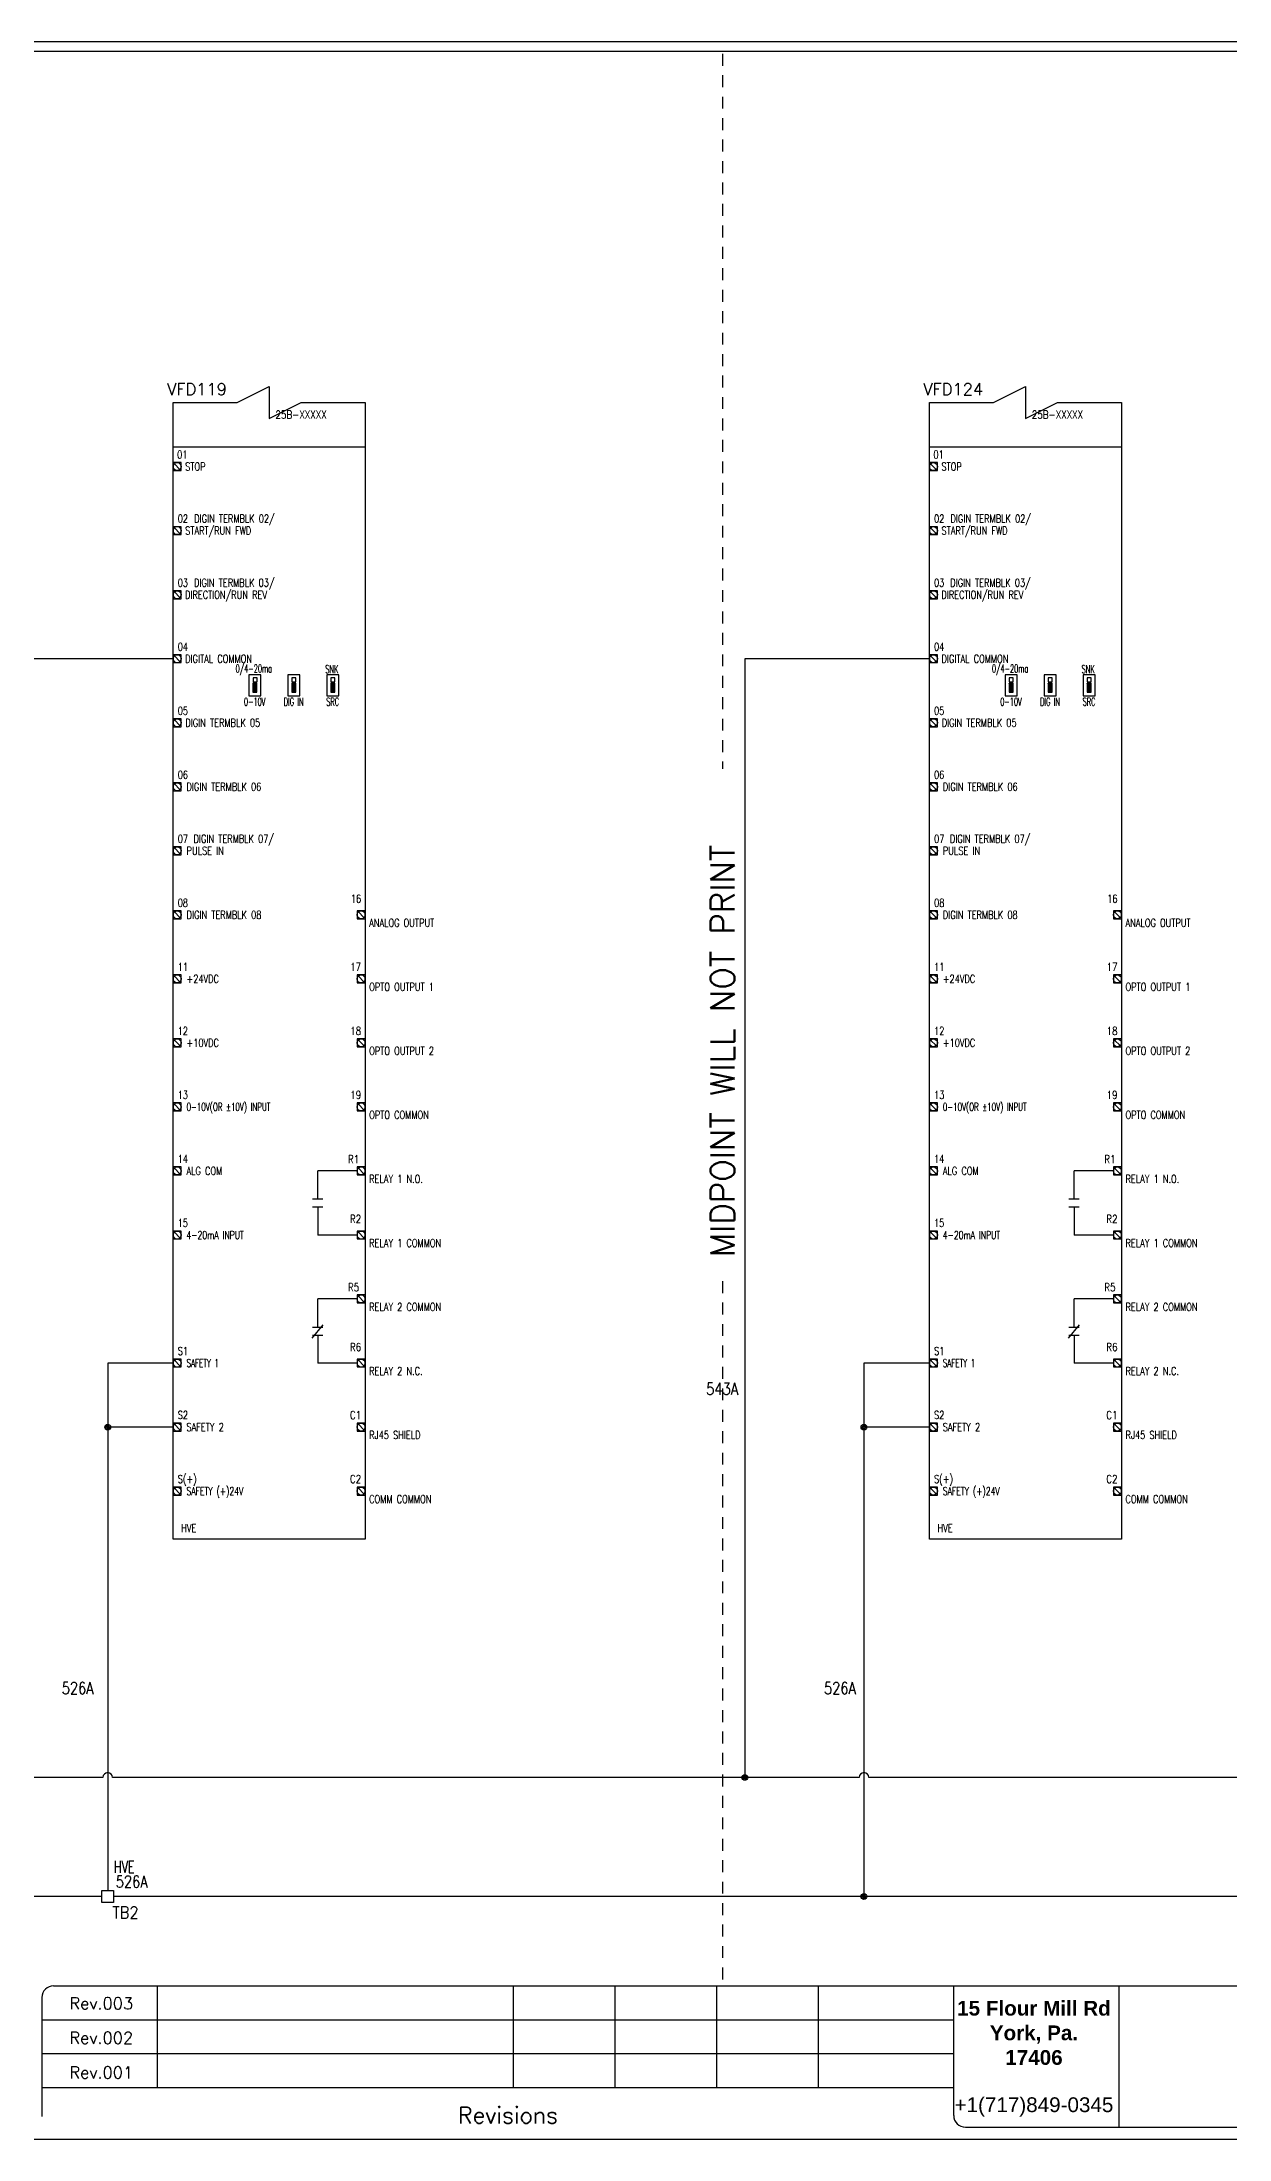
# Model space of a CAD drawing. Header units: inches. Extents: x 0 to 34.2, y 0 to 22.
# Drawn here: x 10 to 22.46, y -0.04 to 21.96 of the extents above; entities that cross this region are included whole.
import ezdxf
from ezdxf.enums import TextEntityAlignment as Align

# ---------------------------------------------------------------- set-up
doc = ezdxf.new("R2010")
doc.units = ezdxf.units.IN
doc.header["$MEASUREMENT"] = 0
doc.linetypes.add('HIDDEN2', pattern=[0.1875, 0.125, -0.0625])
for name, color, linetype in [('BLU_16AWG', 5, 'Continuous'), ('BLU_18AWG', 5, 'Continuous'), ('DESC', 150, 'Continuous'), ('LOC', 8, 'Continuous'), ('MISC', 7, 'Continuous'), ('SYMS', 7, 'Continuous'), ('TAGS', 1, 'Continuous'), ('TERMS', 3, 'Continuous'), ('WIREFIXED', 3, 'Continuous'), ('WIREREF', 50, 'Continuous'), ('WIRES', 7, 'Continuous')]:
    doc.layers.add(name, color=color, linetype=linetype)
doc.layers.add('MidPoint', color=210, linetype='HIDDEN2', plot=False)
doc.styles.add('Fields', font='simplex.shx', dxfattribs={"height": 0.185})
doc.styles.get("Standard").update_dxf_attribs({"font": 'arial.ttf'})
doc.styles.add('Title_Block', font='simplex.shx', dxfattribs={"height": 0.185})
doc.styles.add('WD', font='romans.shx', dxfattribs={"height": 0.185})

# ---------------------------------------------------------------- blocks, each defined once
blk = doc.blocks.new('RG_Master_Ver_4_2_2')
at = {"color": 3}
for p, q in [((34.028, 21.856), (0.25, 21.856)), ((10.12, 1.563), (34.15, 1.563)), ((11.207, 1.563), (11.207, 0.496)), ((14.942, 1.563), (14.942, 0.496)), ((16.009, 1.563), (16.009, 0.496)), ((17.076, 1.563), (17.076, 0.496)), ((18.143, 1.563), (18.143, 0.496)), ((19.566, 1.563), (19.566, 0.203)), ((21.3, 1.563), (21.3, 0.072)), ((9.998, 1.441), (9.998, 0.194)), ((9.998, 1.207), (19.566, 1.207)), ((9.998, 0.852), (19.566, 0.852)), ((9.998, 0.496), (19.566, 0.496)), ((19.689, 0.081), (34.062, 0.081))]:
    blk.add_line(p, q, dxfattribs=at)
blk.add_lwpolyline([(0, -0.044), (34.25, -0.044), (34.25, 21.956), (0, 21.956)], close=True, dxfattribs=at)
for centre, start, end in [((10.12, 1.441), 90, 180), ((19.689, 0.203), 180, 270)]:
    blk.add_arc(centre, 0.122, start, end, dxfattribs=at)
at = {"layer": 'MidPoint'}
for p, q in [((17.141, 21.831), (17.141, 14.331)), ((17.141, 8.956), (17.141, 1.581))]:
    blk.add_line(p, q, dxfattribs=at)
at = {"style": 'Title_Block'}
for s, width, heights, insert, char_height, attachment_point in [('\\pxqc;Rev.003', 1.24498, [0], (9.998, 1.442), 0.125, 1), ('\\pxqc;Rev.002', 1.24498, [0], (9.998, 1.08), 0.125, 1), ('\\pxqc;Rev.001', 1.24498, [0], (9.998, 0.717), 0.125, 1), ('\\pxqc;Revisions', 9.42628, [0.392], (14.889, 0.206), 0.17145, 5)]:
    blk.add_mtext_dynamic_manual_height_columns(s, width=width, gutter_width=0.857, heights=heights, dxfattribs=dict(at, insert=insert, char_height=char_height, attachment_point=attachment_point))
at = {"color": 3, "insert": (20.409, 1.406), "char_height": 0.14228, "attachment_point": 2}
blk.add_mtext_dynamic_manual_height_columns('{\\fArial|b1|i0|c0|p34;\\H1.08937x;15 Flour Mill Rd\\PYork, Pa. \\P17406}\\P\\P{\\H1.08937x;+1(717)849-0345}', width=1.73509, gutter_width=0.69, heights=[0], dxfattribs=at)
at = {"style": 'Fields'}
for tag, p in [('DESCRIPTION_3', (13.116, 1.307)), ('DRN_3', (15.472, 1.307)), ('CHK_3', (16.529, 1.307)), ('APP_3', (17.552, 1.307)), ('DATE_3', (18.829, 1.307)), ('CUSTOMER', (28.997, 1.214)), ('DRAWING_DESC', (32.229, 1.246)), ('DESCRIPTION_2', (13.116, 0.951)), ('DRN_2', (15.472, 0.951)), ('CHK_2', (16.529, 0.951)), ('APP_2', (17.552, 0.951)), ('DATE_2', (18.829, 0.951)), ('SIZE', (30.715, 0.894)), ('DRAWING_#', (32.125, 0.894)), ('REV', (33.543, 0.894)), ('DESCRIPTION_1', (13.116, 0.596)), ('DRN_1', (15.472, 0.596)), ('CHK_1', (16.529, 0.596)), ('APP_1', (17.552, 0.596)), ('DATE_1', (18.829, 0.596)), ('PROJECT_#', (28.981, 0.581)), ('DRN_BY', (30.875, 0.524)), ('CHK_BY', (31.762, 0.524)), ('APP_BY', (32.75, 0.524)), ('SCALE', (33.652, 0.524)), ('PROJECT_NAME', (29.021, 0.176)), ('SHEETNUM', (32.753, 0.176)), ('TTL_SHTS', (33.547, 0.176))]:
    blk.add_attdef(tag, text='', height=0.125, dxfattribs=at).set_placement(p, align=Align.CENTER)
at = {"style": 'Fields', "flags": 9}
blk.add_attdef('WD_TB', (9.953, 0.194), '', height=0.0638, dxfattribs=at)
at = {"layer": 'MidPoint', "insert": (17.016, 9.206), "char_height": 0.25, "attachment_point": 1, "rotation": 90, "style": 'Fields'}
blk.add_mtext_dynamic_manual_height_columns('MIDPOINT WILL NOT PRINT', width=5.375, gutter_width=0.575, heights=[0], dxfattribs=at)
blk = doc.blocks.new('sm_term')
blk.add_lwpolyline([(-0.062, -0.062), (0.062, -0.062), (0.062, 0.062), (-0.062, 0.062)], close=True)
blk.add_lwpolyline([(0.044, -0.044), (-0.044, 0.044)])
blk.add_circle((0, 0), 0.0625)
blk = doc.blocks.new('HDV1_AB_PF525')
h = blk.add_hatch()
h.set_pattern_fill('ANSI31', color=256, scale=0.08396, style=0)
h.set_pattern_definition([(45, (0.83709, 8.842056), (-0.00742106, 0.00742106), [])])
h.paths.add_polyline_path([(0.837, 8.884), (0.879, 8.884), (0.879, 8.978), (0.837, 8.978)])
h = blk.add_hatch()
h.set_pattern_fill('ANSI31', color=256, scale=0.08396, style=0)
h.set_pattern_definition([(45, (1.246394, 8.842056), (-0.00742106, 0.00742106), [])])
h.paths.add_polyline_path([(1.246, 8.884), (1.288, 8.884), (1.288, 8.978), (1.246, 8.978)])
h = blk.add_hatch()
h.set_pattern_fill('ANSI31', color=256, scale=0.08396, style=0)
h.set_pattern_definition([(45, (1.655697, 8.842056), (-0.00742106, 0.00742106), [])])
h.paths.add_polyline_path([(1.656, 8.884), (1.698, 8.884), (1.698, 8.978), (1.656, 8.978)])
for p, q in [((1.931, 3.862), (1.518, 3.862)), ((1.518, 3.568), (1.518, 3.862)), ((1.518, 3.484), (1.518, 3.19)), ((1.931, 3.19), (1.518, 3.19)), ((1.931, 2.519), (1.518, 2.519)), ((1.518, 2.224), (1.518, 2.519)), ((1.518, 2.141), (1.518, 1.847)), ((1.931, 1.847), (1.518, 1.847))]:
    blk.add_line(p, q)
at = {"linetype": 'Continuous'}
for p, q in [((1.464, 3.568), (1.571, 3.568)), ((1.464, 3.484), (1.571, 3.484)), ((1.459, 2.109), (1.574, 2.246)), ((1.464, 2.224), (1.571, 2.224)), ((1.464, 2.141), (1.571, 2.141))]:
    blk.add_line(p, q, dxfattribs=at)
for points in [[(0, 11.922), (0.672, 11.922), (1.008, 12.09), (1.008, 11.754), (1.343, 11.922), (2.015, 11.922), (2.015, 11.922), (2.015, 0), (0, 0)], [(0.795, 8.847), (0.921, 8.847), (0.921, 9.068), (0.795, 9.068)], [(0.838, 8.992), (0.88, 8.992), (0.88, 9.034), (0.838, 9.034)], [(1.204, 8.847), (1.33, 8.847), (1.33, 9.068), (1.204, 9.068)], [(1.247, 8.992), (1.289, 8.992), (1.289, 9.034), (1.247, 9.034)], [(1.614, 8.847), (1.74, 8.847), (1.74, 9.068), (1.614, 9.068)], [(1.656, 8.992), (1.698, 8.992), (1.698, 9.034), (1.656, 9.034)], [(0.837, 8.884), (0.879, 8.884), (0.879, 8.978), (0.837, 8.978)], [(1.246, 8.884), (1.288, 8.884), (1.288, 8.978), (1.246, 8.978)], [(1.656, 8.884), (1.698, 8.884), (1.698, 8.978), (1.656, 8.978)]]:
    blk.add_lwpolyline(points, close=True)
blk.add_lwpolyline([(0, 11.46), (2.015, 11.46)])
at = {"xscale": 0.6716776377555332, "yscale": 0.6716776377555332, "zscale": 0.6716776377555332}
for p in [(0.042, 11.251), (0.042, 10.579), (0.042, 9.907), (0.042, 9.236), (0.042, 8.564), (0.042, 7.892), (0.042, 7.221), (0.042, 6.549), (1.973, 6.549), (0.042, 5.877), (1.973, 5.877), (0.042, 5.206), (1.973, 5.206), (0.042, 4.534), (1.973, 4.534), (0.042, 3.862), (1.973, 3.862), (0.042, 3.19), (1.973, 3.19), (1.973, 2.519), (0.042, 1.847), (1.973, 1.847), (0.042, 1.175), (1.973, 1.175), (0.042, 0.504), (1.973, 0.504)]:
    blk.add_blockref('sm_term', p, dxfattribs=at)
at = {"style": 'WD'}
for tag, width, p in [('DESC1', 0.75, (1.343, 12.258)), ('DESC2', 0.75, (1.343, 12.132)), ('CAT', 0.8, (1.343, 11.754)), ('XREF', 0.75, (1.343, -0.168))]:
    blk.add_attdef(tag, text='', height=0.084, dxfattribs=dict(at, width=width)).set_placement(p, align=Align.CENTER)
blk.add_attdef('TAG1', text='', height=0.125, dxfattribs=at).set_placement((0.25, 12), align=Align.CENTER)
at = {"style": 'WD', "width": 0.8, "flags": 1}
blk.add_attdef('MFG', text='', height=0.084, dxfattribs=at).set_placement((1.343, 11.639), align=Align.CENTER)
at = {"style": 'WD'}
for tag, p, width, flags in [('FAMILY', (1.924, 11.861), 0.75, 9), ('ASSYCODE', (1.924, 11.824), 0.75, 9), ('X4TERM01', (0, 11.251), 0.8, 1), ('X4TERM02', (0, 10.579), 0.8, 1), ('X4TERM03', (0, 9.907), 0.8, 1), ('X4TERM04', (0, 9.236), 0.8, 1), ('X4TERM05', (0, 8.564), 0.8, 1), ('X4TERM06', (0, 7.892), 0.8, 1), ('X4TERM07', (0, 7.221), 0.8, 1), ('X4TERM08', (0, 6.549), 0.8, 1), ('X1TERM15', (2.015, 6.549), 0.8, 1), ('X4TERM10', (0, 5.877), 0.8, 1), ('X1TERM16', (2.015, 5.877), 0.8, 1), ('X4TERM11', (0, 5.206), 0.8, 1), ('X1TERM17', (2.015, 5.206), 0.8, 1), ('X4TERM12', (0, 4.534), 0.8, 1), ('X1TERM18', (2.015, 4.534), 0.8, 1), ('X1TERM13', (0, 3.862), 0.8, 1), ('X1TERM19', (2.015, 3.862), 0.8, 1), ('X1TERM14', (0, 3.19), 0.8, 1), ('X1TERM20', (2.015, 3.19), 0.8, 1), ('X1TERM21', (2.015, 2.519), 0.8, 1), ('X4TERM23', (0, 1.847), 0.8, 1), ('X1TERM22', (2.015, 1.847), 0.8, 1), ('X1TERM24', (0, 1.175), 0.8, 1), ('X1TERM26', (2.015, 1.175), 0.8, 1), ('X1TERM25', (0, 0.504), 0.8, 1), ('X1TERM27', (2.015, 0.504), 0.8, 1)]:
    blk.add_attdef(tag, p, '', height=0.00672, dxfattribs=dict(at, width=width, flags=flags))
at = {"style": 'WD', "width": 0.75}
for tag, p in [('TEXT_TB', (0.042, 11.503)), ('TERM01', (0.042, 11.335)), ('TERM02', (0.048, 10.663)), ('TERM03', (0.048, 9.991)), ('TERM04', (0.048, 9.32)), ('TERM05', (0.048, 8.648)), ('TERM06', (0.048, 7.976)), ('TERM07', (0.048, 7.304)), ('TERM08', (0.048, 6.633)), ('TERM10', (0.048, 5.961)), ('TERM11', (0.048, 5.289)), ('TERM12', (0.048, 4.618)), ('TERM13', (0.048, 3.946)), ('TERM19DESC', (2.057, 3.736)), ('TERM14', (0.048, 3.275)), ('TERM20DESC', (2.057, 3.064)), ('TERM21DESC', (2.057, 2.393)), ('TERM23', (0.048, 1.931)), ('TERM22DESC', (2.057, 1.721)), ('TERM24', (0.048, 1.26)), ('TERM25', (0.048, 0.588)), ('INST', (0.084, 0.188)), ('LOC', (0.084, 0.073))]:
    blk.add_attdef(tag, p, '', height=0.084, dxfattribs=at)
at = {"style": 'WD'}
for tag, width, p in [('TERM01DESC', 0.75, (0.126, 11.251)), ('TERM02DESC', 0.75, (0.126, 10.579)), ('TERM012DESC', 0.75, (0.221, 10.705)), ('TERM03DESC', 0.75, (0.124, 9.907)), ('TERM013DESC', 0.75, (0.219, 10.033)), ('TERM04DESC', 0.75, (0.126, 9.235)), ('TERM05DESC', 0.75, (0.128, 8.564)), ('TERMO6DESC', 0.75, (0.14, 7.892)), ('TERM017DESC', 0.75, (0.141, 7.221)), ('TERM7DESC', 0.75, (0.214, 7.347)), ('TERM08DESC', 0.75, (0.141, 6.549)), ('TERM10DESC', 0.75, (0.141, 5.877)), ('TERM11DESC', 0.75, (0.141, 5.206)), ('TERM12DESC', 0.65, (0.141, 4.534)), ('TERM13DESC', 0.75, (0.14, 3.862)), ('TERM14DESC', 0.7, (0.14, 3.19)), ('TERM23DESC', 0.65, (0.141, 1.847)), ('TERM24DESC', 0.75, (0.14, 1.175)), ('TERM25DESC', 0.7, (0.14, 0.503))]:
    blk.add_attdef(tag, text='', height=0.084, dxfattribs=dict(at, width=width)).set_placement(p, align=Align.MIDDLE_LEFT)
at = {"style": 'WD', "width": 0.6}
for tag, p in [('DESC11', (0.847, 9.126)), ('DESC3', (1.256, 9.126)), ('DESC5', (1.665, 9.126)), ('DESC12', (0.856, 8.785)), ('DESC4', (1.265, 8.785)), ('DESC6', (1.674, 8.785))]:
    blk.add_attdef(tag, text='', height=0.084, dxfattribs=at).set_placement(p, align=Align.MIDDLE)
at = {"style": 'WD'}
for tag, width, p in [('TERM15', 0.75, (1.973, 6.675)), ('TERM16', 0.8, (1.973, 5.961)), ('TERM17', 0.8, (1.973, 5.289)), ('TERM18', 0.8, (1.973, 4.618)), ('TERM19', 0.8, (1.952, 3.943)), ('TERM20', 0.8, (1.973, 3.316)), ('TERM21', 0.8, (1.952, 2.6)), ('TERM22', 0.8, (1.973, 1.973)), ('TERM26', 0.8, (1.973, 1.259)), ('TERM27', 0.8, (1.973, 0.588))]:
    blk.add_attdef(tag, text='', height=0.084, dxfattribs=dict(at, width=width)).set_placement(p, align=Align.RIGHT)
at = {"style": 'WD', "width": 0.75}
for tag, p in [('TERM15DESC', (2.057, 6.507)), ('TERM16DESC', (2.057, 5.835)), ('TERM17DESC', (2.057, 5.164)), ('TERM18DESC', (2.057, 4.492)), ('TERM26DESC', (2.057, 1.134)), ('TERM27DESC', (2.057, 0.462))]:
    blk.add_attdef(tag, text='', height=0.084, dxfattribs=at).set_placement(p, align=Align.TOP_LEFT)
blk = doc.blocks.new('WDDOT')
for radius in [0.03, 0.0187, 0.00929]:
    blk.add_circle((0, 0), radius)
blk = doc.blocks.new('HT0W01')
for p, q in [((-0.062, 0.062), (0.062, 0.062)), ((-0.062, -0.062), (-0.062, 0.062)), ((0.062, 0.062), (0.062, -0.062)), ((0.062, -0.062), (-0.062, -0.062))]:
    blk.add_line(p, q)
at = {"style": 'WD'}
for tag, p, width in [('INST', (0.062, 0.42), 0.7), ('LOC', (0.062, 0.25), 0.7), ('DESC1', (0.05, -0.385), 0.8)]:
    blk.add_attdef(tag, p, '', height=0.125, dxfattribs=dict(at, width=width))
at = {"linetype": 'Continuous', "style": 'WD', "width": 0.8, "flags": 8}
blk.add_attdef('WIRENO', text='', height=0.125, dxfattribs=at).set_placement((0, 0.094), align=Align.CENTER)
at = {"style": 'WD', "flags": 1}
for tag, p, height in [('X4TERM01', (-0.062, 0), 0.0125), ('X4TERMDESC01', (-0.055, -0.023), 0.025), ('X2TERMDESC01', (-0.006, 0.029), 0.025), ('STRIPSEQ', (0, 0), 0.00125), ('X2TERM01', (0, 0.062), 0.0125), ('X1TERMDESC01', (0.039, 0.007), 0.025), ('X1TERM01', (0.062, 0), 0.0125), ('LINKTERM', (0, -0.002), 0.00125), ('X8TERM01', (0, -0.062), 0.0125), ('X8TERMDESC01', (0, -0.054), 0.025)]:
    blk.add_attdef(tag, p, '', height=height, dxfattribs=at)
at = {"linetype": 'Continuous', "style": 'WD'}
for tag, p, height, width, flags in [('TAGSTRIP', (0.05, -0.229), 0.125, 0.9, 8), ('DESC2', (0.05, -0.541), 0.125, 0.8, 8), ('CAT', (0.213, -0.406), 0.109, 0.8, 1), ('DESC3', (0.05, -0.698), 0.125, 0.8, 8)]:
    blk.add_attdef(tag, p, '', height=height, dxfattribs=dict(at, width=width, flags=flags))
at = {"linetype": 'Continuous', "style": 'WD', "width": 0.8, "flags": 1}
blk.add_attdef('MFG', text='', height=0.109, dxfattribs=at).set_placement((0.088, -0.406), align=Align.RIGHT)
at = {"style": 'WD', "width": 0.7, "flags": 1}
blk.add_attdef('ASSYCODE', (0.062, -0.281), '', height=0.01, dxfattribs=at)
blk = doc.blocks.new('WD_WNV')
at = {"linetype": 'Continuous', "style": 'WD', "width": 0.8}
blk.add_attdef('WIRENO', text='', height=0.125, dxfattribs=at).set_placement((-0.05, 0), align=Align.MIDDLE_RIGHT)
at = {"style": 'WD', "flags": 1}
for tag, p in [('W01USER', (-0.062, 0.094)), ('W02USER', (-0.062, 0.086)), ('W03USER', (-0.062, 0.078)), ('W04USER', (-0.062, 0.07)), ('W05USER', (-0.062, 0.062)), ('W06USER', (-0.062, 0.055)), ('W07USER', (-0.062, 0.047)), ('W08USER', (-0.062, 0.039)), ('W09USER', (-0.062, 0.031)), ('W10USER', (-0.062, 0.023))]:
    blk.add_attdef(tag, text='', height=0.005, dxfattribs=at).set_placement(p, align=Align.CENTER)

msp = doc.modelspace()

# ---------------------------------------------------------------- linework, layer by layer
at = {"layer": 'BLU_16AWG'}
for p, q in [((11.375, 15.486), (9.438, 15.486)), ((19.312, 15.486), (17.375, 15.486)), ((17.375, 15.486), (17.375, 7.938)), ((17.375, 8.062), (17.375, 3.75)), ((19.312, 8.097), (18.625, 8.097)), ((18.625, 8.097), (18.625, 7.425)), ((19.312, 7.425), (18.625, 7.425)), ((18.625, 7.425), (18.625, 3.438)), ((10.637, 3.75), (9.5, 3.75)), ((18.575, 3.75), (10.738, 3.75)), ((24.938, 3.75), (18.675, 3.75)), ((18.625, 3.438), (18.625, 2.5)), ((10.625, 2.5), (3.75, 2.5)), ((26.188, 2.5), (10.75, 2.5))]:
    msp.add_line(p, q, dxfattribs=at)
for centre in [(10.688, 3.75), (18.625, 3.75)]:
    msp.add_arc(centre, 0.05, 0, 180, dxfattribs=at)
at = {"layer": 'BLU_18AWG'}
for p, q in [((11.375, 8.097), (10.688, 8.097)), ((10.688, 8.097), (10.688, 7.425)), ((11.375, 7.425), (10.688, 7.425)), ((10.688, 7.425), (10.688, 3.062)), ((10.688, 3.062), (10.688, 2.812))]:
    msp.add_line(p, q, dxfattribs=at)
at = {"layer": 'WIRES'}
msp.add_line((10.688, 2.812), (10.688, 2.562), dxfattribs=at)

# ---------------------------------------------------------------- block references
msp.add_blockref('RG_Master_Ver_4_2_2', (0, 0))
at = {"layer": 'SYMS'}
ref = msp.add_blockref('HDV1_AB_PF525', (11.375, 6.25), dxfattribs=at)
ref.add_attrib('TERM01', '01', (11.417, 17.585), dxfattribs={"layer": 'TERMS', "height": 0.084, "style": 'WD', "width": 0.75})
ref.add_attrib('TERM01DESC', 'STOP', dxfattribs={"layer": 'TERMS', "height": 0.084, "style": 'WD', "width": 0.75}).set_placement((11.501, 17.501), align=Align.MIDDLE_LEFT)
ref.add_attrib('TERM02', '02', (11.423, 16.913), dxfattribs={"layer": 'TERMS', "height": 0.084, "style": 'WD', "width": 0.75})
ref.add_attrib('TERM03', '03', (11.423, 16.241), dxfattribs={"layer": 'TERMS', "height": 0.084, "style": 'WD', "width": 0.75})
ref.add_attrib('TERM04', '04', (11.423, 15.57), dxfattribs={"layer": 'TERMS', "height": 0.084, "style": 'WD', "width": 0.75})
ref.add_attrib('TERM05', '05', (11.423, 14.898), dxfattribs={"layer": 'TERMS', "height": 0.084, "style": 'WD', "width": 0.75})
ref.add_attrib('TERM06', '06', (11.423, 14.226), dxfattribs={"layer": 'TERMS', "height": 0.084, "style": 'WD', "width": 0.75})
ref.add_attrib('TERM02DESC', 'START/RUN FWD', dxfattribs={"layer": 'TERMS', "height": 0.08396, "style": 'WD', "width": 0.75}).set_placement((11.501, 16.829), align=Align.MIDDLE_LEFT)
ref.add_attrib('TERM03DESC', 'DIRECTION/RUN REV', dxfattribs={"layer": 'TERMS', "height": 0.08396, "style": 'WD', "width": 0.75}).set_placement((11.499, 16.157), align=Align.MIDDLE_LEFT)
ref.add_attrib('TERM04DESC', 'DIGITAL COMMON', dxfattribs={"layer": 'TERMS', "height": 0.08396, "style": 'WD', "width": 0.75}).set_placement((11.501, 15.485), align=Align.MIDDLE_LEFT)
ref.add_attrib('TERM05DESC', 'DIGIN TERMBLK 05', dxfattribs={"layer": 'TERMS', "height": 0.08396, "style": 'WD', "width": 0.75}).set_placement((11.503, 14.814), align=Align.MIDDLE_LEFT)
ref.add_attrib('TERMO6DESC', 'DIGIN TERMBLK 06', dxfattribs={"layer": 'TERMS', "height": 0.08396, "style": 'WD', "width": 0.75}).set_placement((11.515, 14.142), align=Align.MIDDLE_LEFT)
ref.add_attrib('TERM07', '07', (11.423, 13.554), dxfattribs={"layer": 'TERMS', "height": 0.084, "style": 'WD', "width": 0.75})
ref.add_attrib('TERM08', '08', (11.423, 12.883), dxfattribs={"layer": 'TERMS', "height": 0.084, "style": 'WD', "width": 0.75})
ref.add_attrib('TERM10', '11', (11.423, 12.211), dxfattribs={"layer": 'TERMS', "height": 0.084, "style": 'WD', "width": 0.75})
ref.add_attrib('TERM11', '12', (11.423, 11.539), dxfattribs={"layer": 'TERMS', "height": 0.084, "style": 'WD', "width": 0.75})
ref.add_attrib('TERM12', '13', (11.423, 10.868), dxfattribs={"layer": 'TERMS', "height": 0.084, "style": 'WD', "width": 0.75})
ref.add_attrib('TERM13', '14', (11.423, 10.196), dxfattribs={"layer": 'TERMS', "height": 0.084, "style": 'WD', "width": 0.75})
ref.add_attrib('TERM14', '15', (11.423, 9.525), dxfattribs={"layer": 'TERMS', "height": 0.084, "style": 'WD', "width": 0.75})
ref.add_attrib('TERM15', '16', dxfattribs={"layer": 'TERMS', "height": 0.084, "style": 'WD', "width": 0.75}).set_placement((13.348, 12.925), align=Align.RIGHT)
ref.add_attrib('TERM017DESC', 'PULSE IN', dxfattribs={"layer": 'TERMS', "height": 0.084, "style": 'WD', "width": 0.75}).set_placement((11.516, 13.471), align=Align.MIDDLE_LEFT)
ref.add_attrib('TERM08DESC', 'DIGIN TERMBLK 08', dxfattribs={"layer": 'TERMS', "height": 0.08396, "style": 'WD', "width": 0.75}).set_placement((11.516, 12.799), align=Align.MIDDLE_LEFT)
ref.add_attrib('TERM10DESC', '+24VDC', dxfattribs={"layer": 'TERMS', "height": 0.084, "style": 'WD', "width": 0.75}).set_placement((11.516, 12.127), align=Align.MIDDLE_LEFT)
ref.add_attrib('TERM11DESC', '+10VDC', dxfattribs={"layer": 'TERMS', "height": 0.084, "style": 'WD', "width": 0.75}).set_placement((11.516, 11.456), align=Align.MIDDLE_LEFT)
ref.add_attrib('TERM12DESC', '0-10V(OR %%P10V) INPUT', dxfattribs={"layer": 'TERMS', "height": 0.08396, "style": 'WD', "width": 0.65}).set_placement((11.516, 10.784), align=Align.MIDDLE_LEFT)
ref.add_attrib('TERM13DESC', 'ALG COM', dxfattribs={"layer": 'TERMS', "height": 0.084, "style": 'WD', "width": 0.75}).set_placement((11.515, 10.112), align=Align.MIDDLE_LEFT)
ref.add_attrib('TERM14DESC', '4-20mA INPUT', dxfattribs={"layer": 'TERMS', "height": 0.08396, "style": 'WD', "width": 0.7}).set_placement((11.515, 9.44), align=Align.MIDDLE_LEFT)
ref.add_attrib('TERM15DESC', 'ANALOG OUTPUT', dxfattribs={"layer": 'TERMS', "height": 0.08396, "style": 'WD', "width": 0.75}).set_placement((13.432, 12.757), align=Align.TOP_LEFT)
ref.add_attrib('TERM16', '17', dxfattribs={"layer": 'TERMS', "height": 0.084, "style": 'WD', "width": 0.8}).set_placement((13.348, 12.211), align=Align.RIGHT)
ref.add_attrib('TERM17', '18', dxfattribs={"layer": 'TERMS', "height": 0.084, "style": 'WD', "width": 0.8}).set_placement((13.348, 11.539), align=Align.RIGHT)
ref.add_attrib('TERM18', '19', dxfattribs={"layer": 'TERMS', "height": 0.084, "style": 'WD', "width": 0.8}).set_placement((13.348, 10.868), align=Align.RIGHT)
ref.add_attrib('TERM16DESC', 'OPTO OUTPUT 1', dxfattribs={"layer": 'TERMS', "height": 0.08396, "style": 'WD', "width": 0.75}).set_placement((13.432, 12.085), align=Align.TOP_LEFT)
ref.add_attrib('TERM17DESC', 'OPTO OUTPUT 2', dxfattribs={"layer": 'TERMS', "height": 0.08396, "style": 'WD', "width": 0.75}).set_placement((13.432, 11.414), align=Align.TOP_LEFT)
ref.add_attrib('TERM18DESC', 'OPTO COMMON', dxfattribs={"layer": 'TERMS', "height": 0.08396, "style": 'WD', "width": 0.75}).set_placement((13.432, 10.742), align=Align.TOP_LEFT)
ref.add_attrib('TERM19', 'R1', dxfattribs={"layer": 'TERMS', "height": 0.084, "style": 'WD', "width": 0.8}).set_placement((13.327, 10.193), align=Align.RIGHT)
ref.add_attrib('TERM20', 'R2', dxfattribs={"layer": 'TERMS', "height": 0.084, "style": 'WD', "width": 0.8}).set_placement((13.348, 9.566), align=Align.RIGHT)
ref.add_attrib('TERM21', 'R5', dxfattribs={"layer": 'TERMS', "height": 0.084, "style": 'WD', "width": 0.8}).set_placement((13.327, 8.85), align=Align.RIGHT)
ref.add_attrib('TERM19DESC', 'RELAY 1 N.O.', (13.432, 9.986), dxfattribs={"layer": 'TERMS', "height": 0.08396, "style": 'WD', "width": 0.75})
ref.add_attrib('TERM20DESC', 'RELAY 1 COMMON', (13.432, 9.314), dxfattribs={"layer": 'TERMS', "height": 0.08396, "style": 'WD', "width": 0.75})
ref.add_attrib('TERM21DESC', 'RELAY 2 COMMON', (13.432, 8.643), dxfattribs={"layer": 'TERMS', "height": 0.08396, "style": 'WD', "width": 0.75})
ref.add_attrib('CAT', '25B-XXXXX', dxfattribs={"layer": 'MISC', "height": 0.084, "style": 'WD', "width": 0.8}).set_placement((12.718, 18.004), align=Align.CENTER)
ref.add_attrib('LOC', 'HVE', (11.459, 6.323), dxfattribs={"layer": 'LOC', "height": 0.084, "style": 'WD', "width": 0.75})
ref.add_attrib('DESC5', 'SNK', dxfattribs={"layer": 'DESC', "height": 0.084, "style": 'WD', "width": 0.6}).set_placement((13.04, 15.376), align=Align.MIDDLE)
ref.add_attrib('DESC6', 'SRC', dxfattribs={"layer": 'DESC', "height": 0.084, "style": 'WD', "width": 0.6}).set_placement((13.049, 15.035), align=Align.MIDDLE)
ref.add_attrib('DESC4', 'DIG IN', dxfattribs={"layer": 'DESC', "height": 0.084, "style": 'WD', "width": 0.6}).set_placement((12.64, 15.035), align=Align.MIDDLE)
ref.add_attrib('DESC11', '0/4-20ma', dxfattribs={"layer": 'DESC', "height": 0.084, "style": 'WD', "width": 0.6}).set_placement((12.222, 15.376), align=Align.MIDDLE)
ref.add_attrib('DESC12', '0-10V', dxfattribs={"layer": 'DESC', "height": 0.084, "style": 'WD', "width": 0.6}).set_placement((12.231, 15.035), align=Align.MIDDLE)
ref.add_attrib('TERM013DESC', 'DIGIN TERMBLK 03/', dxfattribs={"layer": 'TERMS', "height": 0.08396, "style": 'WD', "width": 0.75}).set_placement((11.594, 16.283), align=Align.MIDDLE_LEFT)
ref.add_attrib('TERM012DESC', 'DIGIN TERMBLK 02/', dxfattribs={"layer": 'TERMS', "height": 0.08396, "style": 'WD', "width": 0.75}).set_placement((11.596, 16.955), align=Align.MIDDLE_LEFT)
ref.add_attrib('TERM22', 'R6', dxfattribs={"layer": 'TERMS', "height": 0.084, "style": 'WD', "width": 0.8}).set_placement((13.348, 8.223), align=Align.RIGHT)
ref.add_attrib('TERM22DESC', 'RELAY 2 N.C.', (13.432, 7.971), dxfattribs={"layer": 'TERMS', "height": 0.08396, "style": 'WD', "width": 0.75})
ref.add_attrib('TERM26', 'C1', dxfattribs={"layer": 'TERMS', "height": 0.084, "style": 'WD', "width": 0.8}).set_placement((13.348, 7.509), align=Align.RIGHT)
ref.add_attrib('TERM27', 'C2', dxfattribs={"layer": 'TERMS', "height": 0.084, "style": 'WD', "width": 0.8}).set_placement((13.348, 6.838), align=Align.RIGHT)
ref.add_attrib('TERM26DESC', 'RJ45 SHIELD', dxfattribs={"layer": 'TERMS', "height": 0.08396, "style": 'WD', "width": 0.75}).set_placement((13.432, 7.384), align=Align.TOP_LEFT)
ref.add_attrib('TERM27DESC', 'COMM COMMON', dxfattribs={"layer": 'TERMS', "height": 0.08396, "style": 'WD', "width": 0.75}).set_placement((13.432, 6.712), align=Align.TOP_LEFT)
ref.add_attrib('TERM23', 'S1', (11.423, 8.181), dxfattribs={"layer": 'TERMS', "height": 0.084, "style": 'WD', "width": 0.75})
ref.add_attrib('TERM24', 'S2', (11.423, 7.51), dxfattribs={"layer": 'TERMS', "height": 0.084, "style": 'WD', "width": 0.75})
ref.add_attrib('TERM25', 'S(+)', (11.423, 6.838), dxfattribs={"layer": 'TERMS', "height": 0.084, "style": 'WD', "width": 0.75})
ref.add_attrib('TERM23DESC', 'SAFETY 1', dxfattribs={"layer": 'TERMS', "height": 0.084, "style": 'WD', "width": 0.65}).set_placement((11.516, 8.097), align=Align.MIDDLE_LEFT)
ref.add_attrib('TERM24DESC', 'SAFETY 2', dxfattribs={"layer": 'TERMS', "height": 0.084, "style": 'WD', "width": 0.75}).set_placement((11.515, 7.425), align=Align.MIDDLE_LEFT)
ref.add_attrib('TERM25DESC', 'SAFETY (+)24V', dxfattribs={"layer": 'TERMS', "height": 0.08396, "style": 'WD', "width": 0.7}).set_placement((11.515, 6.753), align=Align.MIDDLE_LEFT)
ref.add_attrib('TERM7DESC', 'DIGIN TERMBLK 07/', dxfattribs={"layer": 'TERMS', "height": 0.08396, "style": 'WD', "width": 0.75}).set_placement((11.589, 13.597), align=Align.MIDDLE_LEFT)
ref.add_attrib('TAG1', 'VFD119', dxfattribs={"layer": 'TAGS', "height": 0.125, "style": 'WD'}).set_placement((11.625, 18.25), align=Align.CENTER)
ref = msp.add_blockref('HDV1_AB_PF525', (19.312, 6.25), dxfattribs=at)
ref.add_attrib('TERM01', '01', (19.354, 17.585), dxfattribs={"layer": 'TERMS', "height": 0.084, "style": 'WD', "width": 0.75})
ref.add_attrib('TERM01DESC', 'STOP', dxfattribs={"layer": 'TERMS', "height": 0.084, "style": 'WD', "width": 0.75}).set_placement((19.438, 17.501), align=Align.MIDDLE_LEFT)
ref.add_attrib('TERM02', '02', (19.36, 16.913), dxfattribs={"layer": 'TERMS', "height": 0.084, "style": 'WD', "width": 0.75})
ref.add_attrib('TERM03', '03', (19.36, 16.241), dxfattribs={"layer": 'TERMS', "height": 0.084, "style": 'WD', "width": 0.75})
ref.add_attrib('TERM04', '04', (19.36, 15.57), dxfattribs={"layer": 'TERMS', "height": 0.084, "style": 'WD', "width": 0.75})
ref.add_attrib('TERM05', '05', (19.36, 14.898), dxfattribs={"layer": 'TERMS', "height": 0.084, "style": 'WD', "width": 0.75})
ref.add_attrib('TERM06', '06', (19.36, 14.226), dxfattribs={"layer": 'TERMS', "height": 0.084, "style": 'WD', "width": 0.75})
ref.add_attrib('TERM02DESC', 'START/RUN FWD', dxfattribs={"layer": 'TERMS', "height": 0.08396, "style": 'WD', "width": 0.75}).set_placement((19.439, 16.829), align=Align.MIDDLE_LEFT)
ref.add_attrib('TERM03DESC', 'DIRECTION/RUN REV', dxfattribs={"layer": 'TERMS', "height": 0.08396, "style": 'WD', "width": 0.75}).set_placement((19.437, 16.157), align=Align.MIDDLE_LEFT)
ref.add_attrib('TERM04DESC', 'DIGITAL COMMON', dxfattribs={"layer": 'TERMS', "height": 0.08396, "style": 'WD', "width": 0.75}).set_placement((19.439, 15.485), align=Align.MIDDLE_LEFT)
ref.add_attrib('TERM05DESC', 'DIGIN TERMBLK 05', dxfattribs={"layer": 'TERMS', "height": 0.08396, "style": 'WD', "width": 0.75}).set_placement((19.441, 14.814), align=Align.MIDDLE_LEFT)
ref.add_attrib('TERMO6DESC', 'DIGIN TERMBLK 06', dxfattribs={"layer": 'TERMS', "height": 0.08396, "style": 'WD', "width": 0.75}).set_placement((19.453, 14.142), align=Align.MIDDLE_LEFT)
ref.add_attrib('TERM07', '07', (19.361, 13.554), dxfattribs={"layer": 'TERMS', "height": 0.084, "style": 'WD', "width": 0.75})
ref.add_attrib('TERM08', '08', (19.361, 12.883), dxfattribs={"layer": 'TERMS', "height": 0.084, "style": 'WD', "width": 0.75})
ref.add_attrib('TERM10', '11', (19.361, 12.211), dxfattribs={"layer": 'TERMS', "height": 0.084, "style": 'WD', "width": 0.75})
ref.add_attrib('TERM11', '12', (19.361, 11.539), dxfattribs={"layer": 'TERMS', "height": 0.084, "style": 'WD', "width": 0.75})
ref.add_attrib('TERM12', '13', (19.361, 10.868), dxfattribs={"layer": 'TERMS', "height": 0.084, "style": 'WD', "width": 0.75})
ref.add_attrib('TERM13', '14', (19.36, 10.196), dxfattribs={"layer": 'TERMS', "height": 0.084, "style": 'WD', "width": 0.75})
ref.add_attrib('TERM14', '15', (19.36, 9.525), dxfattribs={"layer": 'TERMS', "height": 0.084, "style": 'WD', "width": 0.75})
ref.add_attrib('TERM15', '16', dxfattribs={"layer": 'TERMS', "height": 0.084, "style": 'WD', "width": 0.75}).set_placement((21.286, 12.925), align=Align.RIGHT)
ref.add_attrib('TERM017DESC', 'PULSE IN', dxfattribs={"layer": 'TERMS', "height": 0.084, "style": 'WD', "width": 0.75}).set_placement((19.453, 13.471), align=Align.MIDDLE_LEFT)
ref.add_attrib('TERM08DESC', 'DIGIN TERMBLK 08', dxfattribs={"layer": 'TERMS', "height": 0.08396, "style": 'WD', "width": 0.75}).set_placement((19.453, 12.799), align=Align.MIDDLE_LEFT)
ref.add_attrib('TERM10DESC', '+24VDC', dxfattribs={"layer": 'TERMS', "height": 0.084, "style": 'WD', "width": 0.75}).set_placement((19.453, 12.127), align=Align.MIDDLE_LEFT)
ref.add_attrib('TERM11DESC', '+10VDC', dxfattribs={"layer": 'TERMS', "height": 0.084, "style": 'WD', "width": 0.75}).set_placement((19.453, 11.456), align=Align.MIDDLE_LEFT)
ref.add_attrib('TERM12DESC', '0-10V(OR %%P10V) INPUT', dxfattribs={"layer": 'TERMS', "height": 0.08396, "style": 'WD', "width": 0.65}).set_placement((19.453, 10.784), align=Align.MIDDLE_LEFT)
ref.add_attrib('TERM13DESC', 'ALG COM', dxfattribs={"layer": 'TERMS', "height": 0.084, "style": 'WD', "width": 0.75}).set_placement((19.453, 10.112), align=Align.MIDDLE_LEFT)
ref.add_attrib('TERM14DESC', '4-20mA INPUT', dxfattribs={"layer": 'TERMS', "height": 0.08396, "style": 'WD', "width": 0.7}).set_placement((19.453, 9.44), align=Align.MIDDLE_LEFT)
ref.add_attrib('TERM15DESC', 'ANALOG OUTPUT', dxfattribs={"layer": 'TERMS', "height": 0.08396, "style": 'WD', "width": 0.75}).set_placement((21.37, 12.757), align=Align.TOP_LEFT)
ref.add_attrib('TERM16', '17', dxfattribs={"layer": 'TERMS', "height": 0.084, "style": 'WD', "width": 0.8}).set_placement((21.286, 12.211), align=Align.RIGHT)
ref.add_attrib('TERM17', '18', dxfattribs={"layer": 'TERMS', "height": 0.084, "style": 'WD', "width": 0.8}).set_placement((21.286, 11.539), align=Align.RIGHT)
ref.add_attrib('TERM18', '19', dxfattribs={"layer": 'TERMS', "height": 0.084, "style": 'WD', "width": 0.8}).set_placement((21.286, 10.868), align=Align.RIGHT)
ref.add_attrib('TERM16DESC', 'OPTO OUTPUT 1', dxfattribs={"layer": 'TERMS', "height": 0.08396, "style": 'WD', "width": 0.75}).set_placement((21.37, 12.085), align=Align.TOP_LEFT)
ref.add_attrib('TERM17DESC', 'OPTO OUTPUT 2', dxfattribs={"layer": 'TERMS', "height": 0.08396, "style": 'WD', "width": 0.75}).set_placement((21.37, 11.414), align=Align.TOP_LEFT)
ref.add_attrib('TERM18DESC', 'OPTO COMMON', dxfattribs={"layer": 'TERMS', "height": 0.08396, "style": 'WD', "width": 0.75}).set_placement((21.37, 10.742), align=Align.TOP_LEFT)
ref.add_attrib('TERM19', 'R1', dxfattribs={"layer": 'TERMS', "height": 0.084, "style": 'WD', "width": 0.8}).set_placement((21.265, 10.193), align=Align.RIGHT)
ref.add_attrib('TERM20', 'R2', dxfattribs={"layer": 'TERMS', "height": 0.084, "style": 'WD', "width": 0.8}).set_placement((21.286, 9.566), align=Align.RIGHT)
ref.add_attrib('TERM21', 'R5', dxfattribs={"layer": 'TERMS', "height": 0.084, "style": 'WD', "width": 0.8}).set_placement((21.265, 8.85), align=Align.RIGHT)
ref.add_attrib('TERM19DESC', 'RELAY 1 N.O.', (21.37, 9.986), dxfattribs={"layer": 'TERMS', "height": 0.08396, "style": 'WD', "width": 0.75})
ref.add_attrib('TERM20DESC', 'RELAY 1 COMMON', (21.37, 9.314), dxfattribs={"layer": 'TERMS', "height": 0.08396, "style": 'WD', "width": 0.75})
ref.add_attrib('TERM21DESC', 'RELAY 2 COMMON', (21.37, 8.643), dxfattribs={"layer": 'TERMS', "height": 0.08396, "style": 'WD', "width": 0.75})
ref.add_attrib('CAT', '25B-XXXXX', dxfattribs={"layer": 'MISC', "height": 0.084, "style": 'WD', "width": 0.8}).set_placement((20.656, 18.004), align=Align.CENTER)
ref.add_attrib('LOC', 'HVE', (19.396, 6.323), dxfattribs={"layer": 'LOC', "height": 0.084, "style": 'WD', "width": 0.75})
ref.add_attrib('DESC5', 'SNK', dxfattribs={"layer": 'DESC', "height": 0.084, "style": 'WD', "width": 0.6}).set_placement((20.978, 15.376), align=Align.MIDDLE)
ref.add_attrib('DESC6', 'SRC', dxfattribs={"layer": 'DESC', "height": 0.084, "style": 'WD', "width": 0.6}).set_placement((20.987, 15.035), align=Align.MIDDLE)
ref.add_attrib('DESC4', 'DIG IN', dxfattribs={"layer": 'DESC', "height": 0.084, "style": 'WD', "width": 0.6}).set_placement((20.578, 15.035), align=Align.MIDDLE)
ref.add_attrib('DESC11', '0/4-20ma', dxfattribs={"layer": 'DESC', "height": 0.084, "style": 'WD', "width": 0.6}).set_placement((20.159, 15.376), align=Align.MIDDLE)
ref.add_attrib('DESC12', '0-10V', dxfattribs={"layer": 'DESC', "height": 0.084, "style": 'WD', "width": 0.6}).set_placement((20.168, 15.035), align=Align.MIDDLE)
ref.add_attrib('TERM013DESC', 'DIGIN TERMBLK 03/', dxfattribs={"layer": 'TERMS', "height": 0.08396, "style": 'WD', "width": 0.75}).set_placement((19.531, 16.283), align=Align.MIDDLE_LEFT)
ref.add_attrib('TERM012DESC', 'DIGIN TERMBLK 02/', dxfattribs={"layer": 'TERMS', "height": 0.08396, "style": 'WD', "width": 0.75}).set_placement((19.533, 16.955), align=Align.MIDDLE_LEFT)
ref.add_attrib('TERM22', 'R6', dxfattribs={"layer": 'TERMS', "height": 0.084, "style": 'WD', "width": 0.8}).set_placement((21.286, 8.223), align=Align.RIGHT)
ref.add_attrib('TERM22DESC', 'RELAY 2 N.C.', (21.37, 7.971), dxfattribs={"layer": 'TERMS', "height": 0.08396, "style": 'WD', "width": 0.75})
ref.add_attrib('TERM26', 'C1', dxfattribs={"layer": 'TERMS', "height": 0.084, "style": 'WD', "width": 0.8}).set_placement((21.286, 7.509), align=Align.RIGHT)
ref.add_attrib('TERM27', 'C2', dxfattribs={"layer": 'TERMS', "height": 0.084, "style": 'WD', "width": 0.8}).set_placement((21.286, 6.838), align=Align.RIGHT)
ref.add_attrib('TERM26DESC', 'RJ45 SHIELD', dxfattribs={"layer": 'TERMS', "height": 0.08396, "style": 'WD', "width": 0.75}).set_placement((21.37, 7.384), align=Align.TOP_LEFT)
ref.add_attrib('TERM27DESC', 'COMM COMMON', dxfattribs={"layer": 'TERMS', "height": 0.08396, "style": 'WD', "width": 0.75}).set_placement((21.37, 6.712), align=Align.TOP_LEFT)
ref.add_attrib('TERM23', 'S1', (19.361, 8.181), dxfattribs={"layer": 'TERMS', "height": 0.084, "style": 'WD', "width": 0.75})
ref.add_attrib('TERM24', 'S2', (19.36, 7.51), dxfattribs={"layer": 'TERMS', "height": 0.084, "style": 'WD', "width": 0.75})
ref.add_attrib('TERM25', 'S(+)', (19.36, 6.838), dxfattribs={"layer": 'TERMS', "height": 0.084, "style": 'WD', "width": 0.75})
ref.add_attrib('TERM23DESC', 'SAFETY 1', dxfattribs={"layer": 'TERMS', "height": 0.084, "style": 'WD', "width": 0.65}).set_placement((19.453, 8.097), align=Align.MIDDLE_LEFT)
ref.add_attrib('TERM24DESC', 'SAFETY 2', dxfattribs={"layer": 'TERMS', "height": 0.084, "style": 'WD', "width": 0.75}).set_placement((19.453, 7.425), align=Align.MIDDLE_LEFT)
ref.add_attrib('TERM25DESC', 'SAFETY (+)24V', dxfattribs={"layer": 'TERMS', "height": 0.08396, "style": 'WD', "width": 0.7}).set_placement((19.453, 6.753), align=Align.MIDDLE_LEFT)
ref.add_attrib('TERM7DESC', 'DIGIN TERMBLK 07/', dxfattribs={"layer": 'TERMS', "height": 0.08396, "style": 'WD', "width": 0.75}).set_placement((19.527, 13.597), align=Align.MIDDLE_LEFT)
ref.add_attrib('TAG1', 'VFD124', dxfattribs={"layer": 'TAGS', "height": 0.125, "style": 'WD'}).set_placement((19.562, 18.25), align=Align.CENTER)
for p in [(10.688, 7.425), (18.625, 7.425), (17.375, 3.75), (18.625, 2.5)]:
    msp.add_blockref('WDDOT', p, dxfattribs=at)
ref = msp.add_blockref('HT0W01', (10.688, 2.5), dxfattribs=at)
ref.add_attrib('LOC', 'HVE', (10.75, 2.75), dxfattribs={"layer": 'LOC', "height": 0.125, "style": 'WD', "width": 0.7})
ref.add_attrib('WIRENO', '526A', dxfattribs={"layer": 'WIREREF', "linetype": 'Continuous', "height": 0.125, "style": 'WD', "width": 0.8, "flags": 8}).set_placement((10.94, 2.594), align=Align.CENTER)
ref.add_attrib('TAGSTRIP', 'TB2', (10.737, 2.271), dxfattribs={"layer": 'TAGS', "linetype": 'Continuous', "height": 0.125, "style": 'WD', "width": 0.9, "flags": 8})
at = {"layer": 'WIREFIXED'}
ref = msp.add_blockref('WD_WNV', (18.027, 7.826), dxfattribs=at)
ref.add_attrib('WIRENOF', '543A', dxfattribs={"linetype": 'Continuous', "height": 0.125, "style": 'WD', "width": 0.8}).set_placement((17.304, 7.826), align=Align.MIDDLE_RIGHT)
ref = msp.add_blockref('WD_WNV', (10.59, 4.687), dxfattribs=at)
ref.add_attrib('WIRENOF', '526A', dxfattribs={"linetype": 'Continuous', "height": 0.125, "style": 'WD', "width": 0.8}).set_placement((10.54, 4.687), align=Align.MIDDLE_RIGHT)
ref = msp.add_blockref('WD_WNV', (18.59, 4.687), dxfattribs=at)
ref.add_attrib('WIRENOF', '526A', dxfattribs={"linetype": 'Continuous', "height": 0.125, "style": 'WD', "width": 0.8}).set_placement((18.54, 4.687), align=Align.MIDDLE_RIGHT)

doc.saveas('drawing.dxf')
